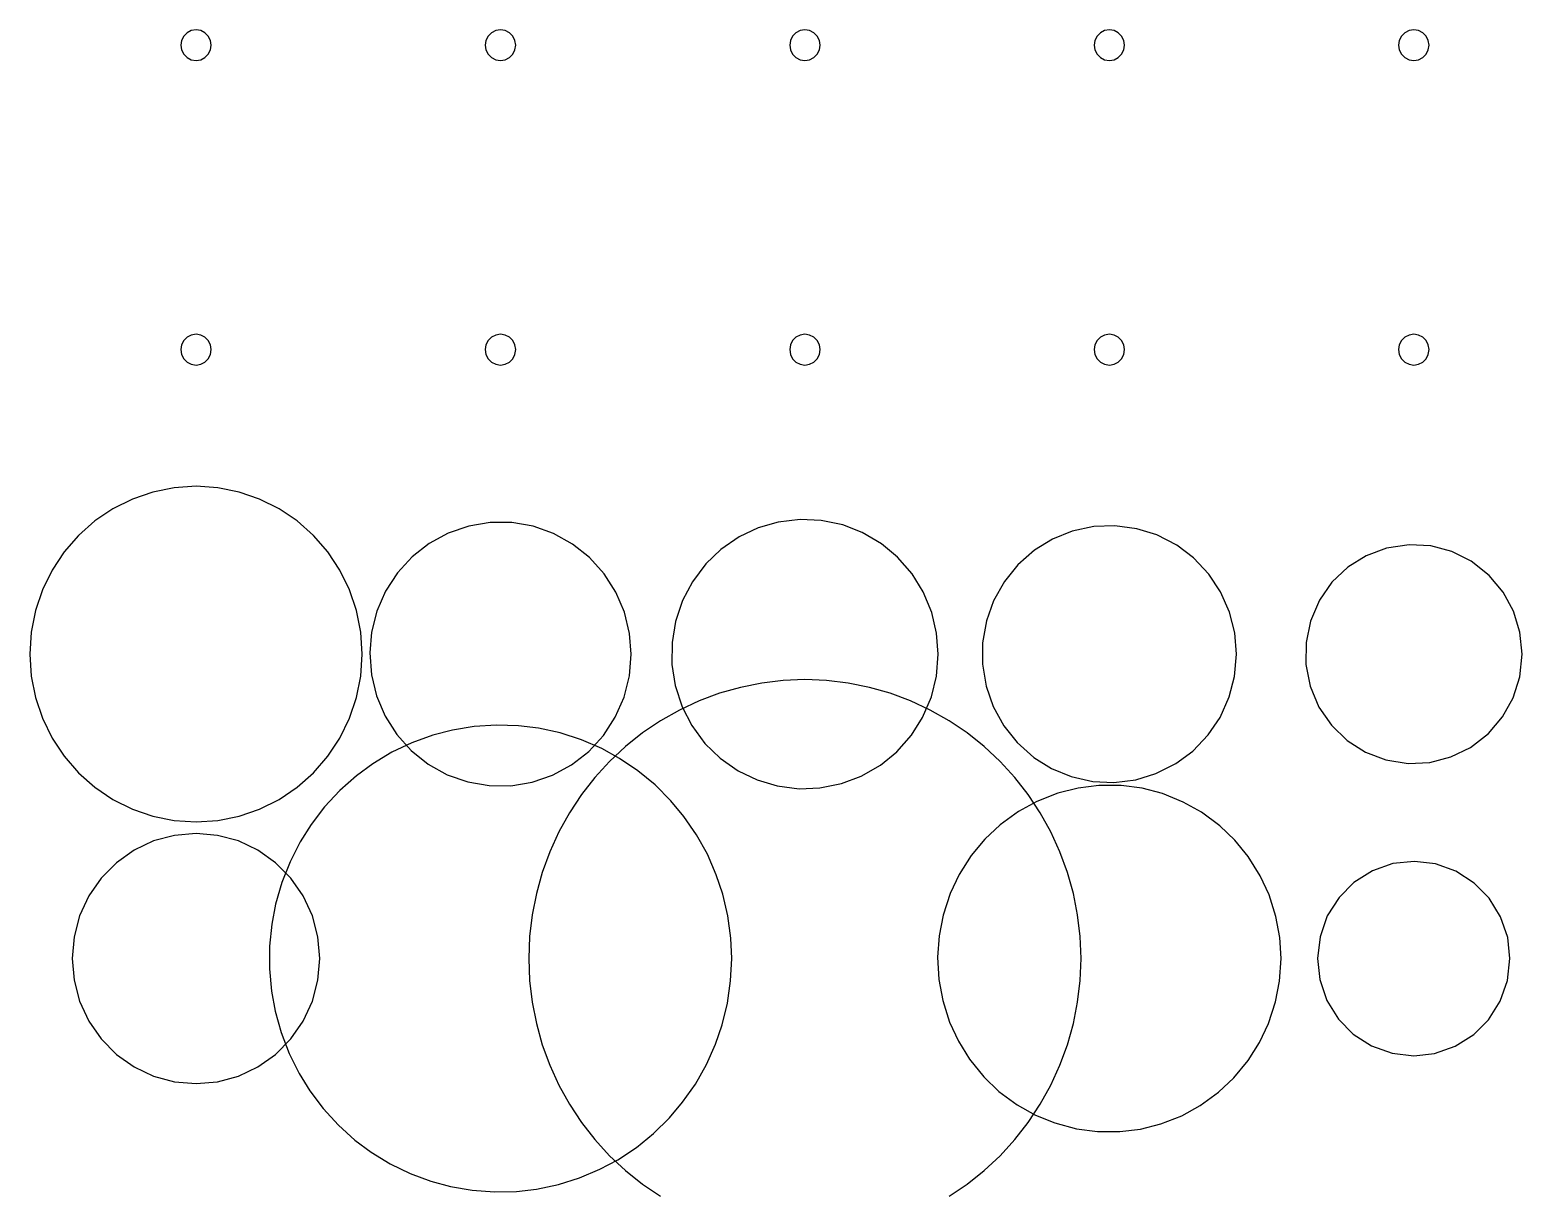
# Model space of a CAD drawing. Header units: metres. Extents: x -552 to 545, y -386 to 330.
# Drawn here: x -4.3 to 240.8, y 125.3 to 316.5 of the extents above; entities that cross this region are included whole.
import ezdxf

# ---------------------------------------------------------------- set-up
doc = ezdxf.new("R2010")
doc.units = ezdxf.units.M

msp = doc.modelspace()

# ---------------------------------------------------------------- linework, layer by layer
for p, q in [((22.227478, 316.40143, -668.5716), (21.530518, 316.0428, -668.5716)), ((23, 316.52502, -668.5716), (22.227478, 316.40143, -668.5716)), ((23.772522, 316.40143, -668.5716), (23, 316.52502, -668.5716)), ((24.469482, 316.0428, -668.5716), (23.772522, 316.40143, -668.5716)), ((72.22748, 316.40143, -668.5716), (71.53052, 316.0428, -668.5716)), ((73, 316.52502, -668.5716), (72.22748, 316.40143, -668.5716)), ((73.77252, 316.40143, -668.5716), (73, 316.52502, -668.5716)), ((74.46948, 316.0428, -668.5716), (73.77252, 316.40143, -668.5716)), ((122.22748, 316.40143, -668.5716), (121.53052, 316.0428, -668.5716)), ((123, 316.52502, -668.5716), (122.22748, 316.40143, -668.5716)), ((123.77252, 316.40143, -668.5716), (123, 316.52502, -668.5716)), ((124.46948, 316.0428, -668.5716), (123.77252, 316.40143, -668.5716)), ((172.22748, 316.40143, -668.5716), (171.53052, 316.0428, -668.5716)), ((173, 316.52502, -668.5716), (172.22748, 316.40143, -668.5716)), ((173.77252, 316.40143, -668.5716), (173, 316.52502, -668.5716)), ((174.46948, 316.0428, -668.5716), (173.77252, 316.40143, -668.5716)), ((222.22748, 316.40143, -668.5716), (221.53052, 316.0428, -668.5716)), ((223, 316.52502, -668.5716), (222.22748, 316.40143, -668.5716)), ((223.77252, 316.40143, -668.5716), (223, 316.52502, -668.5716)), ((224.46948, 316.0428, -668.5716), (223.77252, 316.40143, -668.5716)), ((20.622375, 314.78027, -668.5716), (20.5, 314, -668.5716)), ((20.5, 314, -668.5716), (20.622375, 313.21973, -668.5716)), ((20.977478, 315.48413, -668.5716), (20.622375, 314.78027, -668.5716)), ((21.530518, 316.0428, -668.5716), (20.977478, 315.48413, -668.5716)), ((25.022522, 315.48413, -668.5716), (24.469482, 316.0428, -668.5716)), ((25.377625, 314.78027, -668.5716), (25.022522, 315.48413, -668.5716)), ((25.5, 314, -668.5716), (25.377625, 314.78027, -668.5716)), ((25.377625, 313.21973, -668.5716), (25.5, 314, -668.5716)), ((70.622375, 314.78027, -668.5716), (70.5, 314, -668.5716)), ((70.5, 314, -668.5716), (70.622375, 313.21973, -668.5716)), ((70.97748, 315.48413, -668.5716), (70.622375, 314.78027, -668.5716)), ((71.53052, 316.0428, -668.5716), (70.97748, 315.48413, -668.5716)), ((75.02252, 315.48413, -668.5716), (74.46948, 316.0428, -668.5716)), ((75.377625, 314.78027, -668.5716), (75.02252, 315.48413, -668.5716)), ((75.5, 314, -668.5716), (75.377625, 314.78027, -668.5716)), ((75.377625, 313.21973, -668.5716), (75.5, 314, -668.5716)), ((120.622375, 314.78027, -668.5716), (120.5, 314, -668.5716)), ((120.5, 314, -668.5716), (120.622375, 313.21973, -668.5716)), ((120.97748, 315.48413, -668.5716), (120.622375, 314.78027, -668.5716)), ((121.53052, 316.0428, -668.5716), (120.97748, 315.48413, -668.5716)), ((125.02252, 315.48413, -668.5716), (124.46948, 316.0428, -668.5716)), ((125.377625, 314.78027, -668.5716), (125.02252, 315.48413, -668.5716)), ((125.5, 314, -668.5716), (125.377625, 314.78027, -668.5716)), ((125.377625, 313.21973, -668.5716), (125.5, 314, -668.5716)), ((170.62238, 314.78027, -668.5716), (170.5, 314, -668.5716)), ((170.5, 314, -668.5716), (170.62238, 313.21973, -668.5716)), ((170.97748, 315.48413, -668.5716), (170.62238, 314.78027, -668.5716)), ((171.53052, 316.0428, -668.5716), (170.97748, 315.48413, -668.5716)), ((175.02252, 315.48413, -668.5716), (174.46948, 316.0428, -668.5716)), ((175.37762, 314.78027, -668.5716), (175.02252, 315.48413, -668.5716)), ((175.5, 314, -668.5716), (175.37762, 314.78027, -668.5716)), ((175.37762, 313.21973, -668.5716), (175.5, 314, -668.5716)), ((220.62238, 314.78027, -668.5716), (220.5, 314, -668.5716)), ((220.5, 314, -668.5716), (220.62238, 313.21973, -668.5716)), ((220.97748, 315.48413, -668.5716), (220.62238, 314.78027, -668.5716)), ((221.53052, 316.0428, -668.5716), (220.97748, 315.48413, -668.5716)), ((225.02252, 315.48413, -668.5716), (224.46948, 316.0428, -668.5716)), ((225.37762, 314.78027, -668.5716), (225.02252, 315.48413, -668.5716)), ((225.5, 314, -668.5716), (225.37762, 314.78027, -668.5716)), ((225.37762, 313.21973, -668.5716), (225.5, 314, -668.5716)), ((20.622375, 313.21973, -668.5716), (20.977478, 312.51587, -668.5716)), ((20.977478, 312.51587, -668.5716), (21.530518, 311.9572, -668.5716)), ((21.530518, 311.9572, -668.5716), (22.227478, 311.59857, -668.5716)), ((22.227478, 311.59857, -668.5716), (23, 311.47498, -668.5716)), ((23, 311.47498, -668.5716), (23.772522, 311.59857, -668.5716)), ((23.772522, 311.59857, -668.5716), (24.469482, 311.9572, -668.5716)), ((24.469482, 311.9572, -668.5716), (25.022522, 312.51587, -668.5716)), ((25.022522, 312.51587, -668.5716), (25.377625, 313.21973, -668.5716)), ((70.622375, 313.21973, -668.5716), (70.97748, 312.51587, -668.5716)), ((70.97748, 312.51587, -668.5716), (71.53052, 311.9572, -668.5716)), ((71.53052, 311.9572, -668.5716), (72.22748, 311.59857, -668.5716)), ((72.22748, 311.59857, -668.5716), (73, 311.47498, -668.5716)), ((73, 311.47498, -668.5716), (73.77252, 311.59857, -668.5716)), ((73.77252, 311.59857, -668.5716), (74.46948, 311.9572, -668.5716)), ((74.46948, 311.9572, -668.5716), (75.02252, 312.51587, -668.5716)), ((75.02252, 312.51587, -668.5716), (75.377625, 313.21973, -668.5716)), ((120.622375, 313.21973, -668.5716), (120.97748, 312.51587, -668.5716)), ((120.97748, 312.51587, -668.5716), (121.53052, 311.9572, -668.5716)), ((121.53052, 311.9572, -668.5716), (122.22748, 311.59857, -668.5716)), ((122.22748, 311.59857, -668.5716), (123, 311.47498, -668.5716)), ((123, 311.47498, -668.5716), (123.77252, 311.59857, -668.5716)), ((123.77252, 311.59857, -668.5716), (124.46948, 311.9572, -668.5716)), ((124.46948, 311.9572, -668.5716), (125.02252, 312.51587, -668.5716)), ((125.02252, 312.51587, -668.5716), (125.377625, 313.21973, -668.5716)), ((170.62238, 313.21973, -668.5716), (170.97748, 312.51587, -668.5716)), ((170.97748, 312.51587, -668.5716), (171.53052, 311.9572, -668.5716)), ((171.53052, 311.9572, -668.5716), (172.22748, 311.59857, -668.5716)), ((172.22748, 311.59857, -668.5716), (173, 311.47498, -668.5716)), ((173, 311.47498, -668.5716), (173.77252, 311.59857, -668.5716)), ((173.77252, 311.59857, -668.5716), (174.46948, 311.9572, -668.5716)), ((174.46948, 311.9572, -668.5716), (175.02252, 312.51587, -668.5716)), ((175.02252, 312.51587, -668.5716), (175.37762, 313.21973, -668.5716)), ((220.62238, 313.21973, -668.5716), (220.97748, 312.51587, -668.5716)), ((220.97748, 312.51587, -668.5716), (221.53052, 311.9572, -668.5716)), ((221.53052, 311.9572, -668.5716), (222.22748, 311.59857, -668.5716)), ((222.22748, 311.59857, -668.5716), (223, 311.47498, -668.5716)), ((223, 311.47498, -668.5716), (223.77252, 311.59857, -668.5716)), ((223.77252, 311.59857, -668.5716), (224.46948, 311.9572, -668.5716)), ((224.46948, 311.9572, -668.5716), (225.02252, 312.51587, -668.5716)), ((225.02252, 312.51587, -668.5716), (225.37762, 313.21973, -668.5716)), ((20.622375, 264.78027, -668.5716), (20.5, 264, -668.5716)), ((20.977478, 265.48413, -668.5716), (20.622375, 264.78027, -668.5716)), ((21.530518, 266.0428, -668.5716), (20.977478, 265.48413, -668.5716)), ((22.227478, 266.40143, -668.5716), (21.530518, 266.0428, -668.5716)), ((23, 266.52502, -668.5716), (22.227478, 266.40143, -668.5716)), ((23.772522, 266.40143, -668.5716), (23, 266.52502, -668.5716)), ((24.469482, 266.0428, -668.5716), (23.772522, 266.40143, -668.5716)), ((25.022522, 265.48413, -668.5716), (24.469482, 266.0428, -668.5716)), ((25.377625, 264.78027, -668.5716), (25.022522, 265.48413, -668.5716)), ((25.5, 264, -668.5716), (25.377625, 264.78027, -668.5716)), ((70.622375, 264.78027, -668.5716), (70.5, 264, -668.5716)), ((70.97748, 265.48413, -668.5716), (70.622375, 264.78027, -668.5716)), ((71.53052, 266.0428, -668.5716), (70.97748, 265.48413, -668.5716)), ((72.22748, 266.40143, -668.5716), (71.53052, 266.0428, -668.5716)), ((73, 266.52502, -668.5716), (72.22748, 266.40143, -668.5716)), ((73.77252, 266.40143, -668.5716), (73, 266.52502, -668.5716)), ((74.46948, 266.0428, -668.5716), (73.77252, 266.40143, -668.5716)), ((75.02252, 265.48413, -668.5716), (74.46948, 266.0428, -668.5716)), ((75.377625, 264.78027, -668.5716), (75.02252, 265.48413, -668.5716)), ((75.5, 264, -668.5716), (75.377625, 264.78027, -668.5716)), ((120.622375, 264.78027, -668.5716), (120.5, 264, -668.5716)), ((120.97748, 265.48413, -668.5716), (120.622375, 264.78027, -668.5716)), ((121.53052, 266.0428, -668.5716), (120.97748, 265.48413, -668.5716)), ((122.22748, 266.40143, -668.5716), (121.53052, 266.0428, -668.5716)), ((123, 266.52502, -668.5716), (122.22748, 266.40143, -668.5716)), ((123.77252, 266.40143, -668.5716), (123, 266.52502, -668.5716)), ((124.46948, 266.0428, -668.5716), (123.77252, 266.40143, -668.5716)), ((125.02252, 265.48413, -668.5716), (124.46948, 266.0428, -668.5716)), ((125.377625, 264.78027, -668.5716), (125.02252, 265.48413, -668.5716)), ((125.5, 264, -668.5716), (125.377625, 264.78027, -668.5716)), ((170.62238, 264.78027, -668.5716), (170.5, 264, -668.5716)), ((170.97748, 265.48413, -668.5716), (170.62238, 264.78027, -668.5716)), ((171.53052, 266.0428, -668.5716), (170.97748, 265.48413, -668.5716)), ((172.22748, 266.40143, -668.5716), (171.53052, 266.0428, -668.5716)), ((173, 266.52502, -668.5716), (172.22748, 266.40143, -668.5716)), ((173.77252, 266.40143, -668.5716), (173, 266.52502, -668.5716)), ((174.46948, 266.0428, -668.5716), (173.77252, 266.40143, -668.5716)), ((175.02252, 265.48413, -668.5716), (174.46948, 266.0428, -668.5716)), ((175.37762, 264.78027, -668.5716), (175.02252, 265.48413, -668.5716)), ((175.5, 264, -668.5716), (175.37762, 264.78027, -668.5716)), ((220.62238, 264.78027, -668.5716), (220.5, 264, -668.5716)), ((220.97748, 265.48413, -668.5716), (220.62238, 264.78027, -668.5716)), ((221.53052, 266.0428, -668.5716), (220.97748, 265.48413, -668.5716)), ((222.22748, 266.40143, -668.5716), (221.53052, 266.0428, -668.5716)), ((223, 266.52502, -668.5716), (222.22748, 266.40143, -668.5716)), ((223.77252, 266.40143, -668.5716), (223, 266.52502, -668.5716)), ((224.46948, 266.0428, -668.5716), (223.77252, 266.40143, -668.5716)), ((225.02252, 265.48413, -668.5716), (224.46948, 266.0428, -668.5716)), ((225.37762, 264.78027, -668.5716), (225.02252, 265.48413, -668.5716)), ((225.5, 264, -668.5716), (225.37762, 264.78027, -668.5716)), ((20.5, 264, -668.5716), (20.622375, 263.21973, -668.5716)), ((20.622375, 263.21973, -668.5716), (20.977478, 262.51587, -668.5716)), ((20.977478, 262.51587, -668.5716), (21.530518, 261.9572, -668.5716)), ((24.469482, 261.9572, -668.5716), (25.022522, 262.51587, -668.5716)), ((25.022522, 262.51587, -668.5716), (25.377625, 263.21973, -668.5716)), ((25.377625, 263.21973, -668.5716), (25.5, 264, -668.5716)), ((70.5, 264, -668.5716), (70.622375, 263.21973, -668.5716)), ((70.622375, 263.21973, -668.5716), (70.97748, 262.51587, -668.5716)), ((70.97748, 262.51587, -668.5716), (71.53052, 261.9572, -668.5716)), ((74.46948, 261.9572, -668.5716), (75.02252, 262.51587, -668.5716)), ((75.02252, 262.51587, -668.5716), (75.377625, 263.21973, -668.5716)), ((75.377625, 263.21973, -668.5716), (75.5, 264, -668.5716)), ((120.5, 264, -668.5716), (120.622375, 263.21973, -668.5716)), ((120.622375, 263.21973, -668.5716), (120.97748, 262.51587, -668.5716)), ((120.97748, 262.51587, -668.5716), (121.53052, 261.9572, -668.5716)), ((124.46948, 261.9572, -668.5716), (125.02252, 262.51587, -668.5716)), ((125.02252, 262.51587, -668.5716), (125.377625, 263.21973, -668.5716)), ((125.377625, 263.21973, -668.5716), (125.5, 264, -668.5716)), ((170.5, 264, -668.5716), (170.62238, 263.21973, -668.5716)), ((170.62238, 263.21973, -668.5716), (170.97748, 262.51587, -668.5716)), ((170.97748, 262.51587, -668.5716), (171.53052, 261.9572, -668.5716)), ((174.46948, 261.9572, -668.5716), (175.02252, 262.51587, -668.5716)), ((175.02252, 262.51587, -668.5716), (175.37762, 263.21973, -668.5716)), ((175.37762, 263.21973, -668.5716), (175.5, 264, -668.5716)), ((220.5, 264, -668.5716), (220.62238, 263.21973, -668.5716)), ((220.62238, 263.21973, -668.5716), (220.97748, 262.51587, -668.5716)), ((220.97748, 262.51587, -668.5716), (221.53052, 261.9572, -668.5716)), ((224.46948, 261.9572, -668.5716), (225.02252, 262.51587, -668.5716)), ((225.02252, 262.51587, -668.5716), (225.37762, 263.21973, -668.5716)), ((225.37762, 263.21973, -668.5716), (225.5, 264, -668.5716)), ((21.530518, 261.9572, -668.5716), (22.227478, 261.59857, -668.5716)), ((22.227478, 261.59857, -668.5716), (23, 261.47498, -668.5716)), ((23, 261.47498, -668.5716), (23.772522, 261.59857, -668.5716)), ((23.772522, 261.59857, -668.5716), (24.469482, 261.9572, -668.5716)), ((71.53052, 261.9572, -668.5716), (72.22748, 261.59857, -668.5716)), ((72.22748, 261.59857, -668.5716), (73, 261.47498, -668.5716)), ((73, 261.47498, -668.5716), (73.77252, 261.59857, -668.5716)), ((73.77252, 261.59857, -668.5716), (74.46948, 261.9572, -668.5716)), ((121.53052, 261.9572, -668.5716), (122.22748, 261.59857, -668.5716)), ((122.22748, 261.59857, -668.5716), (123, 261.47498, -668.5716)), ((123, 261.47498, -668.5716), (123.77252, 261.59857, -668.5716)), ((123.77252, 261.59857, -668.5716), (124.46948, 261.9572, -668.5716)), ((171.53052, 261.9572, -668.5716), (172.22748, 261.59857, -668.5716)), ((172.22748, 261.59857, -668.5716), (173, 261.47498, -668.5716)), ((173, 261.47498, -668.5716), (173.77252, 261.59857, -668.5716)), ((173.77252, 261.59857, -668.5716), (174.46948, 261.9572, -668.5716)), ((221.53052, 261.9572, -668.5716), (222.22748, 261.59857, -668.5716)), ((222.22748, 261.59857, -668.5716), (223, 261.47498, -668.5716)), ((223, 261.47498, -668.5716), (223.77252, 261.59857, -668.5716)), ((223.77252, 261.59857, -668.5716), (224.46948, 261.9572, -668.5716)), ((15.937317, 240.62183, -668.5716), (12.557312, 239.46301, -668.5716)), ((19.438171, 241.32513, -668.5716), (15.937317, 240.62183, -668.5716)), ((23, 241.56091, -668.5716), (19.438171, 241.32513, -668.5716)), ((26.561829, 241.32513, -668.5716), (23, 241.56091, -668.5716)), ((30.062683, 240.62183, -668.5716), (26.561829, 241.32513, -668.5716)), ((33.442688, 239.46301, -668.5716), (30.062683, 240.62183, -668.5716)), ((9.355957, 237.86847, -668.5716), (6.388062, 235.86554, -668.5716)), ((12.557312, 239.46301, -668.5716), (9.355957, 237.86847, -668.5716)), ((36.644043, 237.86847, -668.5716), (33.442688, 239.46301, -668.5716)), ((39.61194, 235.86554, -668.5716), (36.644043, 237.86847, -668.5716)), ((6.388062, 235.86554, -668.5716), (3.704407, 233.48853, -668.5716)), ((42.295593, 233.48853, -668.5716), (39.61194, 235.86554, -668.5716)), ((71.31592, 235.61212, -668.5716), (67.80731, 235.03497, -668.5716)), ((74.87073, 235.59644, -668.5716), (71.31592, 235.61212, -668.5716)), ((78.37421, 234.9884, -668.5716), (74.87073, 235.59644, -668.5716)), ((118.63287, 235.67963, -668.5716), (115.3288, 234.72272, -668.5716)), ((122.235535, 236.11029, -668.5716), (118.63287, 235.67963, -668.5716)), ((125.669495, 235.95886, -668.5716), (122.235535, 236.11029, -668.5716)), ((129.22125, 235.2127, -668.5716), (125.669495, 235.95886, -668.5716)), ((3.704407, 233.48853, -668.5716), (1.350952, 230.77802, -668.5716)), ((44.649048, 230.77802, -668.5716), (42.295593, 233.48853, -668.5716)), ((64.44116, 233.88086, -668.5716), (61.309692, 232.18146, -668.5716)), ((67.80731, 235.03497, -668.5716), (64.44116, 233.88086, -668.5716)), ((81.730286, 233.80469, -668.5716), (78.37421, 234.9884, -668.5716)), ((84.846924, 232.07776, -668.5716), (81.730286, 233.80469, -668.5716)), ((112.21362, 233.25555, -668.5716), (109.214905, 231.19342, -668.5716)), ((115.3288, 234.72272, -668.5716), (112.21362, 233.25555, -668.5716)), ((132.43024, 233.96857, -668.5716), (129.22125, 235.2127, -668.5716)), ((135.56403, 232.12274, -668.5716), (132.43024, 233.96857, -668.5716)), ((163.67969, 232.88062, -668.5716), (160.72217, 231.068, -668.5716)), ((166.89282, 234.17535, -668.5716), (163.67969, 232.88062, -668.5716)), ((170.45435, 234.93994, -668.5716), (166.89282, 234.17535, -668.5716)), ((173.91113, 235.07709, -668.5716), (170.45435, 234.93994, -668.5716)), ((177.52106, 234.5971, -668.5716), (173.91113, 235.07709, -668.5716)), ((180.82489, 233.56097, -668.5716), (177.52106, 234.5971, -668.5716)), ((184.06909, 231.89142, -668.5716), (180.82489, 233.56097, -668.5716)), ((1.350952, 230.77802, -668.5716), (-0.632141, 227.78046, -668.5716)), ((46.63214, 227.78046, -668.5716), (44.649048, 230.77802, -668.5716)), ((61.309692, 232.18146, -668.5716), (58.498962, 229.9834, -668.5716)), ((87.63861, 229.85498, -668.5716), (84.846924, 232.07776, -668.5716)), ((109.214905, 231.19342, -668.5716), (106.72162, 228.80371, -668.5716)), ((138.21631, 229.91449, -668.5716), (135.56403, 232.12274, -668.5716)), ((160.72217, 231.068, -668.5716), (157.97418, 228.65533, -668.5716)), ((186.841, 229.80084, -668.5716), (184.06909, 231.89142, -668.5716)), ((218.5437, 231.40369, -668.5716), (215.19775, 230.15692, -668.5716)), ((222.22363, 231.9591, -668.5716), (218.5437, 231.40369, -668.5716)), ((225.78424, 231.75494, -668.5716), (222.22363, 231.9591, -668.5716)), ((229.2331, 230.83783, -668.5716), (225.78424, 231.75494, -668.5716)), ((232.43164, 229.24469, -668.5716), (229.2331, 230.83783, -668.5716)), ((58.498962, 229.9834, -668.5716), (56.085938, 227.34686, -668.5716)), ((90.02875, 227.19727, -668.5716), (87.63861, 229.85498, -668.5716)), ((106.72162, 228.80371, -668.5716), (104.52576, 225.88708, -668.5716)), ((140.60828, 227.15973, -668.5716), (138.21631, 229.91449, -668.5716)), ((157.97418, 228.65533, -668.5716), (155.7854, 225.94958, -668.5716)), ((189.34735, 227.1333, -668.5716), (186.841, 229.80084, -668.5716)), ((212.1651, 228.26154, -668.5716), (209.5675, 225.79346, -668.5716)), ((215.19775, 230.15692, -668.5716), (212.1651, 228.26154, -668.5716)), ((235.36371, 226.93103, -668.5716), (232.43164, 229.24469, -668.5716)), ((-0.632141, 227.78046, -668.5716), (-2.210876, 224.54712, -668.5716)), ((48.210876, 224.54712, -668.5716), (46.63214, 227.78046, -668.5716)), ((56.085938, 227.34686, -668.5716), (54.13684, 224.3443, -668.5716)), ((91.95184, 224.17761, -668.5716), (90.02875, 227.19727, -668.5716)), ((104.52576, 225.88708, -668.5716), (102.91205, 222.82184, -668.5716)), ((142.42975, 224.21564, -668.5716), (140.60828, 227.15973, -668.5716)), ((155.7854, 225.94958, -668.5716), (153.99243, 222.74884, -668.5716)), ((191.26935, 224.22815, -668.5716), (189.34735, 227.1333, -668.5716)), ((209.5675, 225.79346, -668.5716), (207.50916, 222.85193, -668.5716)), ((237.66803, 224.18188, -668.5716), (235.36371, 226.93103, -668.5716)), ((-2.210876, 224.54712, -668.5716), (-3.358215, 221.1333, -668.5716)), ((49.358215, 221.1333, -668.5716), (48.210876, 224.54712, -668.5716)), ((54.13684, 224.3443, -668.5716), (52.70514, 221.05798, -668.5716)), ((93.3551, 220.87885, -668.5716), (91.95184, 224.17761, -668.5716)), ((143.83264, 220.83661, -668.5716), (142.42975, 224.21564, -668.5716)), ((192.7503, 220.86859, -668.5716), (191.26935, 224.22815, -668.5716)), ((239.38336, 221.02386, -668.5716), (237.66803, 224.18188, -668.5716)), ((-3.358215, 221.1333, -668.5716), (-4.054627, 217.59741, -668.5716)), ((50.054626, 217.59741, -668.5716), (49.358215, 221.1333, -668.5716)), ((52.70514, 221.05798, -668.5716), (51.83008, 217.57806, -668.5716)), ((94.20001, 217.39136, -668.5716), (93.3551, 220.87885, -668.5716)), ((102.91205, 222.82184, -668.5716), (101.74591, 219.35223, -668.5716)), ((144.63507, 217.46094, -668.5716), (143.83264, 220.83661, -668.5716)), ((153.99243, 222.74884, -668.5716), (152.82343, 219.46039, -668.5716)), ((193.60187, 217.48206, -668.5716), (192.7503, 220.86859, -668.5716)), ((207.50916, 222.85193, -668.5716), (206.02551, 219.40558, -668.5716)), ((240.44098, 217.58386, -668.5716), (239.38336, 221.02386, -668.5716)), ((101.74591, 219.35223, -668.5716), (101.17865, 215.92822, -668.5716)), ((152.82343, 219.46039, -668.5716), (152.19116, 215.83875, -668.5716)), ((206.02551, 219.40558, -668.5716), (205.29926, 215.87903, -668.5716)), ((-4.054627, 217.59741, -668.5716), (-4.288086, 214, -668.5716)), ((50.288086, 214, -668.5716), (50.054626, 217.59741, -668.5716)), ((51.83008, 217.57806, -668.5716), (51.53656, 214.18921, -668.5716)), ((94.464294, 214, -668.5716), (94.20001, 217.39136, -668.5716)), ((101.17865, 215.92822, -668.5716), (101.16278, 212.26422, -668.5716)), ((144.90472, 214, -668.5716), (144.63507, 217.46094, -668.5716)), ((152.19116, 215.83875, -668.5716), (152.17609, 212.34473, -668.5716)), ((193.8883, 214, -668.5716), (193.60187, 217.48206, -668.5716)), ((205.29926, 215.87903, -668.5716), (205.28369, 212.27704, -668.5716)), ((240.79828, 214, -668.5716), (240.44098, 217.58386, -668.5716)), ((-4.288086, 214, -668.5716), (-4.054627, 210.40259, -668.5716)), ((50.054626, 210.40259, -668.5716), (50.288086, 214, -668.5716)), ((51.53656, 214.18921, -668.5716), (51.799988, 210.60864, -668.5716)), ((94.16992, 210.42194, -668.5716), (94.464294, 214, -668.5716)), ((144.60431, 210.34851, -668.5716), (144.90472, 214, -668.5716)), ((193.57098, 210.33649, -668.5716), (193.8883, 214, -668.5716)), ((240.4093, 210.26251, -668.5716), (240.79828, 214, -668.5716)), ((101.16278, 212.26422, -668.5716), (101.7005, 208.83533, -668.5716)), ((152.17609, 212.34473, -668.5716), (152.77704, 208.71765, -668.5716)), ((205.28369, 212.27704, -668.5716), (205.97943, 208.74426, -668.5716)), ((-4.054627, 210.40259, -668.5716), (-3.358215, 206.8667, -668.5716)), ((49.358215, 206.8667, -668.5716), (50.054626, 210.40259, -668.5716)), ((51.799988, 210.60864, -668.5716), (52.644897, 207.12115, -668.5716)), ((93.29486, 206.94202, -668.5716), (94.16992, 210.42194, -668.5716)), ((101.7005, 208.83533, -668.5716), (102.83661, 205.35553, -668.5716)), ((112.4137, 208.53613, -668.5716), (108.98663, 207.55994, -668.5716)), ((115.906006, 209.23773, -668.5716), (112.4137, 208.53613, -668.5716)), ((119.44202, 209.66046, -668.5716), (115.906006, 209.23773, -668.5716)), ((123, 209.80164, -668.5716), (119.44202, 209.66046, -668.5716)), ((126.55798, 209.66046, -668.5716), (123, 209.80164, -668.5716)), ((130.094, 209.23773, -668.5716), (126.55798, 209.66046, -668.5716)), ((133.5863, 208.53613, -668.5716), (130.094, 209.23773, -668.5716)), ((137.01337, 207.55994, -668.5716), (133.5863, 208.53613, -668.5716)), ((143.77277, 206.98004, -668.5716), (144.60431, 210.34851, -668.5716)), ((152.77704, 208.71765, -668.5716), (153.9176, 205.419, -668.5716)), ((192.69019, 206.95758, -668.5716), (193.57098, 210.33649, -668.5716)), ((205.97943, 208.74426, -668.5716), (207.43329, 205.28491, -668.5716)), ((239.32208, 206.83197, -668.5716), (240.4093, 210.26251, -668.5716)), ((-3.358215, 206.8667, -668.5716), (-2.210876, 203.45288, -668.5716)), ((48.210876, 203.45288, -668.5716), (49.358215, 206.8667, -668.5716)), ((52.644897, 207.12115, -668.5716), (54.048157, 203.82239, -668.5716)), ((91.86316, 203.6557, -668.5716), (93.29486, 206.94202, -668.5716)), ((105.645996, 206.31519, -668.5716), (102.41235, 204.80957, -668.5716)), ((108.98663, 207.55994, -668.5716), (105.645996, 206.31519, -668.5716)), ((140.354, 206.31519, -668.5716), (137.01337, 207.55994, -668.5716)), ((143.58765, 204.80957, -668.5716), (140.354, 206.31519, -668.5716)), ((142.3407, 203.61353, -668.5716), (143.77277, 206.98004, -668.5716)), ((191.18024, 203.61127, -668.5716), (192.69019, 206.95758, -668.5716)), ((237.57947, 203.68927, -668.5716), (239.32208, 206.83197, -668.5716)), ((-2.210876, 203.45288, -668.5716), (-0.632141, 200.21954, -668.5716)), ((46.63214, 200.21954, -668.5716), (48.210876, 203.45288, -668.5716)), ((54.048157, 203.82239, -668.5716), (55.971252, 200.80273, -668.5716)), ((89.91406, 200.65314, -668.5716), (91.86316, 203.6557, -668.5716)), ((102.41235, 204.80957, -668.5716), (99.305664, 203.0523, -668.5716)), ((102.83661, 205.35553, -668.5716), (104.423706, 202.27618, -668.5716)), ((140.4939, 200.68561, -668.5716), (142.3407, 203.61353, -668.5716)), ((146.69434, 203.0523, -668.5716), (143.58765, 204.80957, -668.5716)), ((153.9176, 205.419, -668.5716), (155.6828, 202.20258, -668.5716)), ((189.23328, 200.72308, -668.5716), (191.18024, 203.61127, -668.5716)), ((207.43329, 205.28491, -668.5716), (209.46606, 202.32538, -668.5716)), ((235.25153, 200.96051, -668.5716), (237.57947, 203.68927, -668.5716)), ((65.10437, 201.51758, -668.5716), (61.89691, 200.67981, -668.5716)), ((68.70099, 202.10919, -668.5716), (65.10437, 201.51758, -668.5716)), ((72.33722, 202.34991, -668.5716), (68.70099, 202.10919, -668.5716)), ((75.97955, 202.23749, -668.5716), (72.33722, 202.34991, -668.5716)), ((79.26782, 201.82971, -668.5716), (75.97955, 202.23749, -668.5716)), ((82.82892, 201.04883, -668.5716), (79.26782, 201.82971, -668.5716)), ((86.2995, 199.92676, -668.5716), (82.82892, 201.04883, -668.5716)), ((96.34503, 201.05432, -668.5716), (93.548706, 198.82782, -668.5716)), ((99.305664, 203.0523, -668.5716), (96.34503, 201.05432, -668.5716)), ((104.423706, 202.27618, -668.5716), (106.59436, 199.34033, -668.5716)), ((149.65497, 201.05432, -668.5716), (146.69434, 203.0523, -668.5716)), ((152.4513, 198.82782, -668.5716), (149.65497, 201.05432, -668.5716)), ((155.6828, 202.20258, -668.5716), (157.84814, 199.47766, -668.5716)), ((209.46606, 202.32538, -668.5716), (212.0423, 199.83453, -668.5716)), ((-0.632141, 200.21954, -668.5716), (1.350952, 197.22198, -668.5716)), ((44.649048, 197.22198, -668.5716), (46.63214, 200.21954, -668.5716)), ((58.467224, 199.4361, -668.5716), (55.171326, 197.86609, -668.5716)), ((55.971252, 200.80273, -668.5716), (58.36139, 198.14502, -668.5716)), ((61.89691, 200.67981, -668.5716), (58.467224, 199.4361, -668.5716)), ((89.64758, 198.47394, -668.5716), (86.2995, 199.92676, -668.5716)), ((87.50104, 198.0166, -668.5716), (89.91406, 200.65314, -668.5716)), ((93.548706, 198.82782, -668.5716), (90.93402, 196.38666, -668.5716)), ((106.59436, 199.34033, -668.5716), (109.066895, 196.92877, -668.5716)), ((138.07825, 197.95197, -668.5716), (140.4939, 200.68561, -668.5716)), ((155.06598, 196.38666, -668.5716), (152.4513, 198.82782, -668.5716)), ((157.84814, 199.47766, -668.5716), (160.57513, 197.0409, -668.5716)), ((186.70398, 198.07776, -668.5716), (189.23328, 200.72308, -668.5716)), ((212.0423, 199.83453, -668.5716), (215.05847, 197.91241, -668.5716)), ((229.08734, 197.10785, -668.5716), (232.29956, 198.67273, -668.5716)), ((232.29956, 198.67273, -668.5716), (235.25153, 200.96051, -668.5716)), ((1.350952, 197.22198, -668.5716), (3.704407, 194.51147, -668.5716)), ((42.295593, 194.51147, -668.5716), (44.649048, 197.22198, -668.5716)), ((55.171326, 197.86609, -668.5716), (52.039673, 195.98431, -668.5716)), ((58.36139, 198.14502, -668.5716), (61.153076, 195.92224, -668.5716)), ((84.69031, 195.81854, -668.5716), (87.50104, 198.0166, -668.5716)), ((90.93402, 196.38666, -668.5716), (88.51697, 193.74579, -668.5716)), ((92.55908, 196.87732, -668.5716), (89.64758, 198.47394, -668.5716)), ((95.58899, 194.83252, -668.5716), (92.55908, 196.87732, -668.5716)), ((109.066895, 196.92877, -668.5716), (112.04761, 194.84027, -668.5716)), ((135.40698, 195.76721, -668.5716), (138.07825, 197.95197, -668.5716)), ((157.48303, 193.74579, -668.5716), (155.06598, 196.38666, -668.5716)), ((160.57513, 197.0409, -668.5716), (163.5169, 195.20227, -668.5716)), ((183.91412, 196.01166, -668.5716), (186.70398, 198.07776, -668.5716)), ((215.05847, 197.91241, -668.5716), (218.3935, 196.63629, -668.5716)), ((218.3935, 196.63629, -668.5716), (222.06848, 196.0484, -668.5716)), ((222.06848, 196.0484, -668.5716), (225.63074, 196.22119, -668.5716)), ((225.63074, 196.22119, -668.5716), (229.08734, 197.10785, -668.5716)), ((3.704407, 194.51147, -668.5716), (6.388062, 192.13446, -668.5716)), ((39.61194, 192.13446, -668.5716), (42.295593, 194.51147, -668.5716)), ((49.359375, 194.01752, -668.5716), (46.61969, 191.59082, -668.5716)), ((52.039673, 195.98431, -668.5716), (49.359375, 194.01752, -668.5716)), ((61.153076, 195.92224, -668.5716), (64.269714, 194.19531, -668.5716)), ((64.269714, 194.19531, -668.5716), (67.62579, 193.0116, -668.5716)), ((78.19269, 192.96503, -668.5716), (81.55884, 194.11914, -668.5716)), ((81.55884, 194.11914, -668.5716), (84.69031, 195.81854, -668.5716)), ((88.51697, 193.74579, -668.5716), (86.31256, 190.92151, -668.5716)), ((98.41089, 192.5039, -668.5716), (95.58899, 194.83252, -668.5716)), ((112.04761, 194.84027, -668.5716), (115.150024, 193.3457, -668.5716)), ((129.03778, 192.73328, -668.5716), (132.25732, 193.94904, -668.5716)), ((132.25732, 193.94904, -668.5716), (135.40698, 195.76721, -668.5716)), ((159.68744, 190.92151, -668.5716), (157.48303, 193.74579, -668.5716)), ((163.5169, 195.20227, -668.5716), (166.71875, 193.87927, -668.5716)), ((166.71875, 193.87927, -668.5716), (170.2735, 193.08331, -668.5716)), ((177.3429, 193.36383, -668.5716), (180.65558, 194.37079, -668.5716)), ((180.65558, 194.37079, -668.5716), (183.91412, 196.01166, -668.5716)), ((6.388062, 192.13446, -668.5716), (9.355957, 190.13153, -668.5716)), ((36.644043, 190.13153, -668.5716), (39.61194, 192.13446, -668.5716)), ((46.61969, 191.59082, -668.5716), (44.122803, 188.9101, -668.5716)), ((67.62579, 193.0116, -668.5716), (71.12927, 192.40356, -668.5716)), ((71.12927, 192.40356, -668.5716), (74.68408, 192.38788, -668.5716)), ((74.68408, 192.38788, -668.5716), (78.19269, 192.96503, -668.5716)), ((100.99884, 189.91278, -668.5716), (98.41089, 192.5039, -668.5716)), ((115.150024, 193.3457, -668.5716), (118.44574, 192.35968, -668.5716)), ((118.44574, 192.35968, -668.5716), (122.044495, 191.89728, -668.5716)), ((122.044495, 191.89728, -668.5716), (125.479675, 192.01843, -668.5716)), ((125.479675, 192.01843, -668.5716), (129.03778, 192.73328, -668.5716)), ((167.86176, 192.00067, -668.5716), (164.52142, 191.15948, -668.5716)), ((171.27869, 192.42444, -668.5716), (167.86176, 192.00067, -668.5716)), ((170.2735, 193.08331, -668.5716), (173.729, 192.91565, -668.5716)), ((174.9668, 192.40814, -668.5716), (171.27869, 192.42444, -668.5716)), ((173.729, 192.91565, -668.5716), (177.3429, 193.36383, -668.5716)), ((178.37994, 191.95435, -668.5716), (174.9668, 192.40814, -668.5716)), ((181.71289, 191.08374, -668.5716), (178.37994, 191.95435, -668.5716)), ((9.355957, 190.13153, -668.5716), (12.557312, 188.53699, -668.5716)), ((33.442688, 188.53699, -668.5716), (36.644043, 190.13153, -668.5716)), ((44.122803, 188.9101, -668.5716), (41.891907, 185.99994, -668.5716)), ((86.31256, 190.92151, -668.5716), (84.33435, 187.93127, -668.5716)), ((103.12836, 187.34949, -668.5716), (100.99884, 189.91278, -668.5716)), ((161.08405, 189.80939, -668.5716), (158.0586, 188.15033, -668.5716)), ((161.66565, 187.93127, -668.5716), (159.68744, 190.92151, -668.5716)), ((164.52142, 191.15948, -668.5716), (161.08405, 189.80939, -668.5716)), ((185.13849, 189.70337, -668.5716), (181.71289, 191.08374, -668.5716)), ((188.14948, 188.0177, -668.5716), (185.13849, 189.70337, -668.5716)), ((12.557312, 188.53699, -668.5716), (15.937317, 187.37817, -668.5716)), ((15.937317, 187.37817, -668.5716), (19.438171, 186.67487, -668.5716)), ((19.438171, 186.67487, -668.5716), (23, 186.43909, -668.5716)), ((23, 186.43909, -668.5716), (26.561829, 186.67487, -668.5716)), ((26.561829, 186.67487, -668.5716), (30.062683, 187.37817, -668.5716)), ((30.062683, 187.37817, -668.5716), (33.442688, 188.53699, -668.5716)), ((84.33435, 187.93127, -668.5716), (82.59448, 184.79352, -668.5716)), ((105.205444, 184.32544, -668.5716), (103.12836, 187.34949, -668.5716)), ((158.0586, 188.15033, -668.5716), (155.06543, 185.97394, -668.5716)), ((163.40552, 184.79352, -668.5716), (161.66565, 187.93127, -668.5716)), ((191.12378, 185.81506, -668.5716), (188.14948, 188.0177, -668.5716)), ((19.46759, 184.23364, -668.5716), (16.042542, 183.3067, -668.5716)), ((23, 184.54578, -668.5716), (19.46759, 184.23364, -668.5716)), ((26.53241, 184.23364, -668.5716), (23, 184.54578, -668.5716)), ((29.957458, 183.3067, -668.5716), (26.53241, 184.23364, -668.5716)), ((41.891907, 185.99994, -668.5716), (40.111816, 183.17786, -668.5716)), ((82.59448, 184.79352, -668.5716), (81.10376, 181.52753, -668.5716)), ((106.98602, 181.11426, -668.5716), (105.205444, 184.32544, -668.5716)), ((155.06543, 185.97394, -668.5716), (152.54767, 183.60266, -668.5716)), ((164.89624, 181.52753, -668.5716), (163.40552, 184.79352, -668.5716)), ((193.62091, 183.42163, -668.5716), (191.12378, 185.81506, -668.5716)), ((12.828857, 181.79315, -668.5716), (9.924194, 179.73895, -668.5716)), ((16.042542, 183.3067, -668.5716), (12.828857, 181.79315, -668.5716)), ((33.171143, 181.79315, -668.5716), (29.957458, 183.3067, -668.5716)), ((36.075806, 179.73895, -668.5716), (33.171143, 181.79315, -668.5716)), ((40.111816, 183.17786, -668.5716), (38.4433, 179.90588, -668.5716)), ((81.10376, 181.52753, -668.5716), (79.87134, 178.1535, -668.5716)), ((152.54767, 183.60266, -668.5716), (150.33478, 180.93909, -668.5716)), ((166.12866, 178.1535, -668.5716), (164.89624, 181.52753, -668.5716)), ((195.81067, 180.73865, -668.5716), (193.62091, 183.42163, -668.5716)), ((9.924194, 179.73895, -668.5716), (7.41687, 177.20654, -668.5716)), ((38.58313, 177.20654, -668.5716), (36.075806, 179.73895, -668.5716)), ((38.4433, 179.90588, -668.5716), (37.093018, 176.48743, -668.5716)), ((108.45361, 177.74548, -668.5716), (106.98602, 181.11426, -668.5716)), ((150.33478, 180.93909, -668.5716), (148.3396, 177.80615, -668.5716)), ((197.77875, 177.58832, -668.5716), (195.81067, 180.73865, -668.5716)), ((219.5799, 179.58136, -668.5716), (216.1972, 178.40497, -668.5716)), ((223.13788, 179.9591, -668.5716), (219.5799, 179.58136, -668.5716)), ((226.55463, 179.55066, -668.5716), (223.13788, 179.9591, -668.5716)), ((229.927, 178.34448, -668.5716), (226.55463, 179.55066, -668.5716)), ((7.41687, 177.20654, -668.5716), (5.383057, 174.27289, -668.5716)), ((37.093018, 176.48743, -668.5716), (36.073303, 172.95398, -668.5716)), ((40.616943, 174.27289, -668.5716), (38.58313, 177.20654, -668.5716)), ((79.87134, 178.1535, -668.5716), (78.904785, 174.6922, -668.5716)), ((109.50488, 174.57227, -668.5716), (108.45361, 177.74548, -668.5716)), ((148.3396, 177.80615, -668.5716), (146.85754, 174.66785, -668.5716)), ((167.09521, 174.6922, -668.5716), (166.12866, 178.1535, -668.5716)), ((199.23364, 174.43707, -668.5716), (197.77875, 177.58832, -668.5716)), ((213.16321, 176.49017, -668.5716), (210.71979, 174.04376, -668.5716)), ((216.1972, 178.40497, -668.5716), (213.16321, 176.49017, -668.5716)), ((232.94434, 176.40302, -668.5716), (229.927, 178.34448, -668.5716)), ((5.383057, 174.27289, -668.5716), (3.88446, 171.02704, -668.5716)), ((42.11554, 171.02704, -668.5716), (40.616943, 174.27289, -668.5716)), ((78.904785, 174.6922, -668.5716), (78.210144, 171.16498, -668.5716)), ((110.34009, 170.9898, -668.5716), (109.50488, 174.57227, -668.5716)), ((146.85754, 174.66785, -668.5716), (145.70251, 171.13019, -668.5716)), ((167.78986, 171.16498, -668.5716), (167.09521, 174.6922, -668.5716)), ((200.35803, 170.88934, -668.5716), (199.23364, 174.43707, -668.5716)), ((210.71979, 174.04376, -668.5716), (208.79755, 170.99628, -668.5716)), ((235.36652, 173.93512, -668.5716), (232.94434, 176.40302, -668.5716)), ((36.073303, 172.95398, -668.5716), (35.441162, 169.66937, -668.5716)), ((237.26233, 170.87085, -668.5716), (235.36652, 173.93512, -668.5716)), ((3.88446, 171.02704, -668.5716), (2.966736, 167.56775, -668.5716)), ((35.441162, 169.66937, -668.5716), (35.07605, 166.00739, -668.5716)), ((43.033264, 167.56775, -668.5716), (42.11554, 171.02704, -668.5716)), ((78.210144, 171.16498, -668.5716), (77.791626, 167.59357, -668.5716)), ((110.83148, 167.3429, -668.5716), (110.34009, 170.9898, -668.5716)), ((145.70251, 171.13019, -668.5716), (145.04565, 167.71704, -668.5716)), ((168.20837, 167.59357, -668.5716), (167.78986, 171.16498, -668.5716)), ((200.98541, 167.47052, -668.5716), (200.35803, 170.88934, -668.5716)), ((208.79755, 170.99628, -668.5716), (207.60333, 167.59015, -668.5716)), ((238.42712, 167.45428, -668.5716), (237.26233, 170.87085, -668.5716)), ((2.966736, 167.56775, -668.5716), (2.657654, 164, -668.5716)), ((43.342346, 164, -668.5716), (43.033264, 167.56775, -668.5716)), ((77.791626, 167.59357, -668.5716), (77.651855, 164, -668.5716)), ((110.97601, 164, -668.5716), (110.83148, 167.3429, -668.5716)), ((145.04565, 167.71704, -668.5716), (144.80548, 164.24854, -668.5716)), ((168.34814, 164, -668.5716), (168.20837, 167.59357, -668.5716)), ((201.19556, 164, -668.5716), (200.98541, 167.47052, -668.5716)), ((207.60333, 167.59015, -668.5716), (207.1983, 164, -668.5716)), ((238.8017, 164, -668.5716), (238.42712, 167.45428, -668.5716)), ((35.07605, 166.00739, -668.5716), (35.06018, 162.32697, -668.5716)), ((144.80548, 164.24854, -668.5716), (145.01459, 160.52948, -668.5716)), ((2.657654, 164, -668.5716), (2.966736, 160.43225, -668.5716)), ((35.06018, 162.32697, -668.5716), (35.393555, 158.66193, -668.5716)), ((43.033264, 160.43225, -668.5716), (43.342346, 164, -668.5716)), ((77.651855, 164, -668.5716), (77.791626, 160.40643, -668.5716)), ((110.80115, 160.32373, -668.5716), (110.97601, 164, -668.5716)), ((168.20837, 160.40643, -668.5716), (168.34814, 164, -668.5716)), ((200.95435, 160.28296, -668.5716), (201.19556, 164, -668.5716)), ((207.1983, 164, -668.5716), (207.57288, 160.54572, -668.5716)), ((238.39667, 160.40985, -668.5716), (238.8017, 164, -668.5716)), ((2.966736, 160.43225, -668.5716), (3.88446, 156.97296, -668.5716)), ((42.11554, 156.97296, -668.5716), (43.033264, 160.43225, -668.5716)), ((77.791626, 160.40643, -668.5716), (78.210144, 156.83502, -668.5716)), ((110.27826, 156.6814, -668.5716), (110.80115, 160.32373, -668.5716)), ((145.01459, 160.52948, -668.5716), (145.64197, 157.11066, -668.5716)), ((167.78986, 156.83502, -668.5716), (168.20837, 160.40643, -668.5716)), ((200.29749, 156.86981, -668.5716), (200.95435, 160.28296, -668.5716)), ((207.57288, 160.54572, -668.5716), (208.73767, 157.12915, -668.5716)), ((237.20245, 157.00372, -668.5716), (238.39667, 160.40985, -668.5716)), ((3.88446, 156.97296, -668.5716), (5.383057, 153.72711, -668.5716)), ((35.393555, 158.66193, -668.5716), (35.997314, 155.37183, -668.5716)), ((40.616943, 153.72711, -668.5716), (42.11554, 156.97296, -668.5716)), ((145.64197, 157.11066, -668.5716), (146.76636, 153.56293, -668.5716)), ((199.14246, 153.33215, -668.5716), (200.29749, 156.86981, -668.5716)), ((208.73767, 157.12915, -668.5716), (210.63348, 154.06488, -668.5716)), ((235.28021, 153.95624, -668.5716), (237.20245, 157.00372, -668.5716)), ((35.997314, 155.37183, -668.5716), (36.98645, 151.82953, -668.5716)), ((78.210144, 156.83502, -668.5716), (78.904785, 153.3078, -668.5716)), ((109.41211, 153.10638, -668.5716), (110.27826, 156.6814, -668.5716)), ((167.09521, 153.3078, -668.5716), (167.78986, 156.83502, -668.5716)), ((5.383057, 153.72711, -668.5716), (7.41687, 150.79346, -668.5716)), ((38.58313, 150.79346, -668.5716), (40.616943, 153.72711, -668.5716)), ((78.904785, 153.3078, -668.5716), (79.87134, 149.8465, -668.5716)), ((108.33356, 149.94257, -668.5716), (109.41211, 153.10638, -668.5716)), ((146.76636, 153.56293, -668.5716), (148.22125, 150.41168, -668.5716)), ((166.12866, 149.8465, -668.5716), (167.09521, 153.3078, -668.5716)), ((197.6604, 150.19385, -668.5716), (199.14246, 153.33215, -668.5716)), ((210.63348, 154.06488, -668.5716), (213.05566, 151.59698, -668.5716)), ((232.83679, 151.50983, -668.5716), (235.28021, 153.95624, -668.5716)), ((7.41687, 150.79346, -668.5716), (9.924194, 148.26105, -668.5716)), ((36.075806, 148.26105, -668.5716), (38.58313, 150.79346, -668.5716)), ((36.98645, 151.82953, -668.5716), (38.30719, 148.39929, -668.5716)), ((79.87134, 149.8465, -668.5716), (81.10376, 146.47247, -668.5716)), ((106.83685, 146.58685, -668.5716), (108.33356, 149.94257, -668.5716)), ((148.22125, 150.41168, -668.5716), (150.04553, 147.46301, -668.5716)), ((164.89624, 146.47247, -668.5716), (166.12866, 149.8465, -668.5716)), ((195.81067, 147.26135, -668.5716), (197.6604, 150.19385, -668.5716)), ((213.05566, 151.59698, -668.5716), (216.073, 149.65552, -668.5716)), ((216.073, 149.65552, -668.5716), (219.44537, 148.44934, -668.5716)), ((226.4201, 148.41864, -668.5716), (229.8028, 149.59503, -668.5716)), ((229.8028, 149.59503, -668.5716), (232.83679, 151.50983, -668.5716)), ((9.924194, 148.26105, -668.5716), (12.828857, 146.20685, -668.5716)), ((33.171143, 146.20685, -668.5716), (36.075806, 148.26105, -668.5716)), ((38.30719, 148.39929, -668.5716), (39.947388, 145.11273, -668.5716)), ((150.04553, 147.46301, -668.5716), (152.37909, 144.57837, -668.5716)), ((193.45233, 144.39734, -668.5716), (195.81067, 147.26135, -668.5716)), ((219.44537, 148.44934, -668.5716), (223, 148.04028, -668.5716)), ((223, 148.04028, -668.5716), (226.4201, 148.41864, -668.5716)), ((12.828857, 146.20685, -668.5716), (16.042542, 144.6933, -668.5716)), ((16.042542, 144.6933, -668.5716), (19.46759, 143.76636, -668.5716)), ((26.53241, 143.76636, -668.5716), (29.957458, 144.6933, -668.5716)), ((29.957458, 144.6933, -668.5716), (33.171143, 146.20685, -668.5716)), ((39.947388, 145.11273, -668.5716), (41.703003, 142.27509, -668.5716)), ((81.10376, 146.47247, -668.5716), (82.59448, 143.20648, -668.5716)), ((105.028625, 143.39148, -668.5716), (106.83685, 146.58685, -668.5716)), ((163.40552, 143.20648, -668.5716), (164.89624, 146.47247, -668.5716)), ((19.46759, 143.76636, -668.5716), (23, 143.45422, -668.5716)), ((23, 143.45422, -668.5716), (26.53241, 143.76636, -668.5716)), ((41.703003, 142.27509, -668.5716), (43.90869, 139.3454, -668.5716)), ((82.59448, 143.20648, -668.5716), (84.33435, 140.06873, -668.5716)), ((102.925476, 140.38586, -668.5716), (105.028625, 143.39148, -668.5716)), ((152.37909, 144.57837, -668.5716), (154.87622, 142.18494, -668.5716)), ((154.87622, 142.18494, -668.5716), (157.85052, 139.9823, -668.5716)), ((161.66565, 140.06873, -668.5716), (163.40552, 143.20648, -668.5716)), ((190.93457, 142.02606, -668.5716), (193.45233, 144.39734, -668.5716)), ((84.33435, 140.06873, -668.5716), (86.31256, 137.07849, -668.5716)), ((100.773865, 137.84143, -668.5716), (102.925476, 140.38586, -668.5716)), ((157.85052, 139.9823, -668.5716), (160.86151, 138.29663, -668.5716)), ((159.68744, 137.07849, -668.5716), (161.66565, 140.06873, -668.5716)), ((184.91595, 138.19061, -668.5716), (187.9414, 139.84967, -668.5716)), ((187.9414, 139.84967, -668.5716), (190.93457, 142.02606, -668.5716)), ((43.90869, 139.3454, -668.5716), (46.382263, 136.64276, -668.5716)), ((98.163635, 135.27325, -668.5716), (100.773865, 137.84143, -668.5716)), ((160.86151, 138.29663, -668.5716), (164.0534, 136.99408, -668.5716)), ((181.47858, 136.84052, -668.5716), (184.91595, 138.19061, -668.5716)), ((46.382263, 136.64276, -668.5716), (49.100952, 134.19196, -668.5716)), ((86.31256, 137.07849, -668.5716), (88.51697, 134.25421, -668.5716)), ((95.32172, 132.96954, -668.5716), (98.163635, 135.27325, -668.5716)), ((157.48303, 134.25421, -668.5716), (159.68744, 137.07849, -668.5716)), ((164.0534, 136.99408, -668.5716), (167.62006, 136.04565, -668.5716)), ((167.62006, 136.04565, -668.5716), (171.0332, 135.59186, -668.5716)), ((171.0332, 135.59186, -668.5716), (174.72131, 135.57556, -668.5716)), ((174.72131, 135.57556, -668.5716), (178.13824, 135.99933, -668.5716)), ((178.13824, 135.99933, -668.5716), (181.47858, 136.84052, -668.5716)), ((49.100952, 134.19196, -668.5716), (51.7641, 132.20166, -668.5716)), ((88.51697, 134.25421, -668.5716), (90.93402, 131.61334, -668.5716)), ((92.27429, 130.95154, -668.5716), (95.32172, 132.96954, -668.5716)), ((155.06598, 131.61334, -668.5716), (157.48303, 134.25421, -668.5716)), ((51.7641, 132.20166, -668.5716), (54.879395, 130.2923, -668.5716)), ((54.879395, 130.2923, -668.5716), (58.16162, 128.69336, -668.5716)), ((89.34906, 129.38068, -668.5716), (92.27429, 130.95154, -668.5716)), ((90.93402, 131.61334, -668.5716), (93.548706, 129.17212, -668.5716)), ((152.4513, 129.17212, -668.5716), (155.06598, 131.61334, -668.5716)), ((58.16162, 128.69336, -668.5716), (61.580383, 127.419495, -668.5716)), ((82.50842, 126.86597, -668.5716), (85.988525, 127.9574, -668.5716)), ((85.988525, 127.9574, -668.5716), (89.34906, 129.38068, -668.5716)), ((93.548706, 129.17212, -668.5716), (96.34503, 126.94568, -668.5716)), ((149.65497, 126.94568, -668.5716), (152.4513, 129.17212, -668.5716)), ((61.580383, 127.419495, -668.5716), (64.78046, 126.553406, -668.5716)), ((64.78046, 126.553406, -668.5716), (68.37189, 125.930145, -668.5716)), ((68.37189, 125.930145, -668.5716), (72.00592, 125.65738, -668.5716)), ((72.00592, 125.65738, -668.5716), (75.64905, 125.73767, -668.5716)), ((75.64905, 125.73767, -668.5716), (78.940735, 126.116455, -668.5716)), ((78.940735, 126.116455, -668.5716), (82.50842, 126.86597, -668.5716)), ((96.34503, 126.94568, -668.5716), (99.305664, 124.94769, -668.5716)), ((146.69434, 124.94766, -668.5716), (149.65497, 126.94568, -668.5716))]:
    msp.add_line(p, q)

doc.saveas('drawing.dxf')
